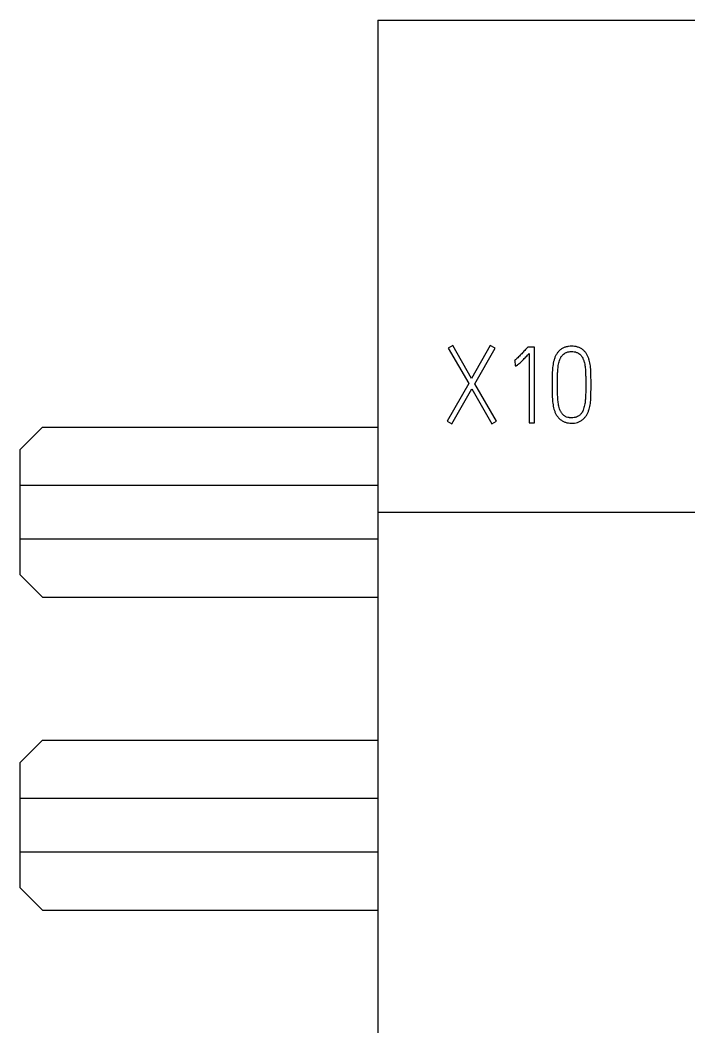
# Model space of a CAD drawing. Extents: x 0 to 420, y 0 to 297.
# Drawn here: x 82.48 to 97.43, y 210.32 to 232.83 of the extents above; entities that cross this region are included whole.
import ezdxf

# ---------------------------------------------------------------- set-up
doc = ezdxf.new("R2010")
doc.units = 0
doc.header["$LTSCALE"] = 23.1
doc.layers.add('10000_FRONT', color=7, linetype='CONTINUOUS')
doc.layers.add('10500_FRONT_LABELING', color=7, linetype='CONTINUOUS')

msp = doc.modelspace()

# ---------------------------------------------------------------- linework, layer by layer
at = {"layer": '10000_FRONT', "color": 7, "linetype": 'CONTINUOUS'}
for p, q in [((90.478, 232.835), (90.478, 142.835)), ((90.478, 232.835), (161.978, 232.835)), ((82.978, 223.735), (82.478, 223.235)), ((82.978, 223.735), (90.478, 223.735)), ((82.478, 220.435), (82.478, 223.235)), ((82.478, 222.435), (90.478, 222.435)), ((90.478, 221.835), (161.978, 221.835)), ((82.478, 221.235), (90.478, 221.235)), ((82.478, 220.435), (82.978, 219.935)), ((82.978, 219.935), (90.478, 219.935)), ((82.978, 216.735), (82.478, 216.235)), ((82.978, 216.735), (90.478, 216.735)), ((82.478, 213.435), (82.478, 216.235)), ((82.478, 215.435), (90.478, 215.435)), ((82.478, 214.235), (90.478, 214.235)), ((82.478, 213.435), (82.978, 212.935)), ((82.978, 212.935), (90.478, 212.935))]:
    msp.add_line(p, q, dxfattribs=at)
at = {"layer": '10500_FRONT_LABELING', "color": 7, "linetype": 'CONTINUOUS'}
for p, q in [((92.148, 225.56), (92.046, 225.502)), ((92.572, 224.825), (92.148, 225.56)), ((92.99, 225.56), (92.572, 224.825)), ((93.096, 225.502), (92.99, 225.56)), ((92.046, 225.502), (92.506, 224.707)), ((92.643, 224.705), (93.096, 225.502)), ((93.827, 225.525), (93.81, 225.506)), ((93.975, 225.525), (93.827, 225.525)), ((93.857, 225.379), (93.857, 223.832)), ((93.975, 223.832), (93.975, 225.525)), ((93.527, 225.221), (93.541, 225.226)), ((93.541, 225.226), (93.548, 225.105)), ((92.506, 224.707), (92.028, 223.865)), ((93.131, 223.865), (92.643, 224.705)), ((94.371, 224.695), (94.371, 224.669)), ((94.491, 224.669), (94.491, 224.695)), ((95.123, 224.695), (95.123, 224.669)), ((95.241, 224.669), (95.241, 224.695)), ((92.131, 223.806), (92.575, 224.587)), ((92.575, 224.587), (93.027, 223.806)), ((92.028, 223.865), (92.131, 223.806)), ((93.027, 223.806), (93.131, 223.865)), ((93.857, 223.832), (93.975, 223.832))]:
    msp.add_line(p, q, dxfattribs=at)
for points, knots in [([(93.81, 225.506), (93.799, 225.494), (93.788, 225.481), (93.765, 225.457), (93.754, 225.444), (93.72, 225.407), (93.697, 225.383), (93.651, 225.334), (93.627, 225.31), (93.591, 225.275), (93.579, 225.263), (93.56, 225.247), (93.554, 225.241), (93.541, 225.231), (93.534, 225.225), (93.527, 225.221)], [0, 0, 0, 0, 0.125, 0.125, 0.25, 0.25, 0.5, 0.5, 0.75, 0.75, 0.875, 0.875, 0.9375, 0.9375, 1, 1, 1, 1]), ([(93.548, 225.105), (93.553, 225.105), (93.557, 225.106), (93.566, 225.108), (93.57, 225.109), (93.578, 225.112), (93.582, 225.114), (93.59, 225.118), (93.593, 225.121), (93.604, 225.128), (93.611, 225.134), (93.625, 225.144), (93.631, 225.15), (93.651, 225.167), (93.663, 225.179), (93.689, 225.203), (93.701, 225.216), (93.738, 225.253), (93.762, 225.278), (93.81, 225.328), (93.834, 225.353), (93.857, 225.379)], [0, 0, 0, 0, 0.03125, 0.03125, 0.0625, 0.0625, 0.09375, 0.09375, 0.125, 0.125, 0.1875, 0.1875, 0.25, 0.25, 0.375, 0.375, 0.5, 0.5, 0.75, 0.75, 1, 1, 1, 1]), ([(95.241, 224.695), (95.241, 224.74), (95.241, 224.785), (95.24, 224.876), (95.239, 224.921), (95.236, 225.011), (95.232, 225.056), (95.224, 225.124), (95.22, 225.146), (95.212, 225.191), (95.207, 225.213), (95.197, 225.245), (95.194, 225.256), (95.187, 225.277), (95.183, 225.288), (95.17, 225.32), (95.16, 225.34), (95.137, 225.379), (95.124, 225.397), (95.102, 225.423), (95.094, 225.432), (95.078, 225.448), (95.061, 225.463), (95.043, 225.476), (95.024, 225.489), (95.015, 225.495), (94.984, 225.511), (94.963, 225.519), (94.93, 225.529), (94.919, 225.532), (94.897, 225.536), (94.886, 225.538), (94.852, 225.543), (94.829, 225.544), (94.784, 225.544), (94.761, 225.543), (94.727, 225.538), (94.716, 225.536), (94.694, 225.531), (94.672, 225.526), (94.65, 225.518), (94.629, 225.509), (94.619, 225.505), (94.589, 225.488), (94.57, 225.476), (94.544, 225.454), (94.535, 225.446), (94.519, 225.43), (94.512, 225.422), (94.49, 225.396), (94.477, 225.377), (94.46, 225.348), (94.454, 225.338), (94.444, 225.317), (94.44, 225.307), (94.427, 225.275), (94.42, 225.254), (94.408, 225.211), (94.402, 225.189), (94.393, 225.145), (94.39, 225.122), (94.38, 225.055), (94.377, 225.01), (94.374, 224.943), (94.373, 224.92), (94.373, 224.875), (94.372, 224.853), (94.371, 224.785), (94.371, 224.74), (94.371, 224.695)], [0, 0, 0, 0, 0.0625, 0.0625, 0.125, 0.125, 0.1875, 0.1875, 0.21875, 0.21875, 0.25, 0.25, 0.265625, 0.265625, 0.28125, 0.28125, 0.3125, 0.3125, 0.34375, 0.34375, 0.359375, 0.359375, 0.375, 0.390625, 0.390625, 0.40625, 0.40625, 0.4375, 0.4375, 0.453125, 0.453125, 0.46875, 0.46875, 0.5, 0.5, 0.53125, 0.53125, 0.546875, 0.546875, 0.5625, 0.578125, 0.578125, 0.59375, 0.59375, 0.625, 0.625, 0.640625, 0.640625, 0.65625, 0.65625, 0.6875, 0.6875, 0.703125, 0.703125, 0.71875, 0.71875, 0.75, 0.75, 0.78125, 0.78125, 0.8125, 0.8125, 0.875, 0.875, 0.90625, 0.90625, 0.9375, 0.9375, 1, 1, 1, 1]), ([(94.491, 224.695), (94.491, 224.732), (94.492, 224.77), (94.493, 224.844), (94.493, 224.881), (94.495, 224.937), (94.495, 224.956), (94.497, 224.993), (94.499, 225.012), (94.502, 225.049), (94.504, 225.067), (94.508, 225.104), (94.511, 225.123), (94.518, 225.159), (94.522, 225.178), (94.532, 225.213), (94.538, 225.231), (94.548, 225.257), (94.552, 225.266), (94.56, 225.283), (94.565, 225.291), (94.574, 225.307), (94.58, 225.314), (94.591, 225.33), (94.597, 225.337), (94.616, 225.358), (94.63, 225.37), (94.653, 225.386), (94.661, 225.391), (94.678, 225.4), (94.686, 225.403), (94.704, 225.41), (94.713, 225.412), (94.731, 225.417), (94.741, 225.418), (94.769, 225.423), (94.788, 225.424), (94.825, 225.424), (94.844, 225.423), (94.872, 225.419), (94.881, 225.417), (94.9, 225.413), (94.918, 225.407), (94.935, 225.4), (94.952, 225.392), (94.96, 225.387), (94.984, 225.371), (94.998, 225.359), (95.017, 225.338), (95.022, 225.33), (95.033, 225.315), (95.039, 225.307), (95.053, 225.283), (95.062, 225.266), (95.072, 225.24), (95.076, 225.231), (95.082, 225.214), (95.09, 225.187), (95.097, 225.16), (95.104, 225.123), (95.106, 225.105), (95.111, 225.068), (95.113, 225.049), (95.116, 225.012), (95.117, 224.994), (95.119, 224.956), (95.12, 224.938), (95.122, 224.882), (95.122, 224.844), (95.123, 224.77), (95.123, 224.732), (95.123, 224.695)], [0, 0, 0, 0, 0.0625, 0.0625, 0.125, 0.125, 0.15625, 0.15625, 0.1875, 0.1875, 0.21875, 0.21875, 0.25, 0.25, 0.28125, 0.28125, 0.3125, 0.3125, 0.328125, 0.328125, 0.34375, 0.34375, 0.359375, 0.359375, 0.375, 0.375, 0.40625, 0.40625, 0.421875, 0.421875, 0.4375, 0.4375, 0.453125, 0.453125, 0.46875, 0.46875, 0.5, 0.5, 0.53125, 0.53125, 0.546875, 0.546875, 0.5625, 0.578125, 0.578125, 0.59375, 0.59375, 0.625, 0.625, 0.640625, 0.640625, 0.65625, 0.65625, 0.6875, 0.6875, 0.703125, 0.703125, 0.71875, 0.75, 0.75, 0.78125, 0.78125, 0.8125, 0.8125, 0.84375, 0.84375, 0.875, 0.875, 0.9375, 0.9375, 1, 1, 1, 1]), ([(94.371, 224.669), (94.371, 224.625), (94.371, 224.58), (94.372, 224.513), (94.373, 224.491), (94.373, 224.446), (94.374, 224.424), (94.377, 224.357), (94.38, 224.313), (94.389, 224.246), (94.393, 224.224), (94.402, 224.18), (94.407, 224.158), (94.419, 224.115), (94.426, 224.093), (94.443, 224.051), (94.453, 224.031), (94.47, 224.001), (94.476, 223.992), (94.49, 223.973), (94.497, 223.964), (94.511, 223.947), (94.519, 223.939), (94.535, 223.923), (94.543, 223.915), (94.56, 223.901), (94.57, 223.893), (94.588, 223.88), (94.598, 223.874), (94.627, 223.858), (94.648, 223.849), (94.692, 223.835), (94.714, 223.831), (94.759, 223.824), (94.782, 223.823), (94.816, 223.823), (94.828, 223.823), (94.85, 223.824), (94.862, 223.825), (94.895, 223.83), (94.917, 223.834), (94.95, 223.844), (94.961, 223.848), (94.982, 223.857), (94.992, 223.862), (95.022, 223.878), (95.041, 223.891), (95.067, 223.913), (95.075, 223.921), (95.091, 223.937), (95.099, 223.945), (95.121, 223.971), (95.134, 223.989), (95.151, 224.019), (95.157, 224.029), (95.167, 224.049), (95.171, 224.059), (95.184, 224.091), (95.192, 224.112), (95.204, 224.155), (95.21, 224.177), (95.219, 224.221), (95.223, 224.243), (95.232, 224.31), (95.236, 224.355), (95.239, 224.422), (95.239, 224.445), (95.24, 224.49), (95.24, 224.512), (95.241, 224.579), (95.241, 224.624), (95.241, 224.669)], [0, 0, 0, 0, 0.0625, 0.0625, 0.09375, 0.09375, 0.125, 0.125, 0.1875, 0.1875, 0.21875, 0.21875, 0.25, 0.25, 0.28125, 0.28125, 0.3125, 0.3125, 0.328125, 0.328125, 0.34375, 0.34375, 0.359375, 0.359375, 0.375, 0.375, 0.390625, 0.390625, 0.40625, 0.40625, 0.4375, 0.4375, 0.46875, 0.46875, 0.5, 0.5, 0.515625, 0.515625, 0.53125, 0.53125, 0.5625, 0.5625, 0.578125, 0.578125, 0.59375, 0.59375, 0.625, 0.625, 0.640625, 0.640625, 0.65625, 0.65625, 0.6875, 0.6875, 0.703125, 0.703125, 0.71875, 0.71875, 0.75, 0.75, 0.78125, 0.78125, 0.8125, 0.8125, 0.875, 0.875, 0.90625, 0.90625, 0.9375, 0.9375, 1, 1, 1, 1]), ([(95.123, 224.669), (95.123, 224.632), (95.123, 224.595), (95.122, 224.52), (95.122, 224.483), (95.12, 224.428), (95.119, 224.409), (95.117, 224.372), (95.115, 224.353), (95.11, 224.298), (95.105, 224.261), (95.094, 224.206), (95.089, 224.188), (95.079, 224.152), (95.073, 224.134), (95.059, 224.1), (95.051, 224.083), (95.037, 224.059), (95.031, 224.051), (95.02, 224.036), (95.015, 224.029), (95.002, 224.015), (94.996, 224.008), (94.982, 223.996), (94.974, 223.99), (94.951, 223.974), (94.934, 223.966), (94.907, 223.956), (94.898, 223.954), (94.88, 223.95), (94.852, 223.944), (94.824, 223.943), (94.796, 223.943), (94.786, 223.943), (94.768, 223.945), (94.758, 223.946), (94.731, 223.95), (94.713, 223.954), (94.686, 223.963), (94.677, 223.967), (94.66, 223.976), (94.644, 223.985), (94.63, 223.997), (94.615, 224.01), (94.609, 224.016), (94.597, 224.031), (94.591, 224.038), (94.58, 224.053), (94.575, 224.061), (94.566, 224.077), (94.561, 224.086), (94.553, 224.102), (94.55, 224.111), (94.54, 224.137), (94.534, 224.155), (94.524, 224.191), (94.52, 224.209), (94.509, 224.264), (94.505, 224.3), (94.499, 224.355), (94.498, 224.374), (94.496, 224.411), (94.495, 224.429), (94.493, 224.484), (94.493, 224.521), (94.492, 224.595), (94.491, 224.632), (94.491, 224.669)], [0, 0, 0, 0, 0.0625, 0.0625, 0.125, 0.125, 0.15625, 0.15625, 0.1875, 0.1875, 0.25, 0.25, 0.28125, 0.28125, 0.3125, 0.3125, 0.34375, 0.34375, 0.359375, 0.359375, 0.375, 0.375, 0.390625, 0.390625, 0.40625, 0.40625, 0.4375, 0.4375, 0.453125, 0.453125, 0.46875, 0.5, 0.5, 0.515625, 0.515625, 0.53125, 0.53125, 0.5625, 0.5625, 0.578125, 0.578125, 0.59375, 0.609375, 0.609375, 0.625, 0.625, 0.640625, 0.640625, 0.65625, 0.65625, 0.671875, 0.671875, 0.6875, 0.6875, 0.71875, 0.71875, 0.75, 0.75, 0.8125, 0.8125, 0.84375, 0.84375, 0.875, 0.875, 0.9375, 0.9375, 1, 1, 1, 1])]:
    msp.add_open_spline(points, degree=3, knots=knots, dxfattribs=at)

doc.saveas('drawing.dxf')
